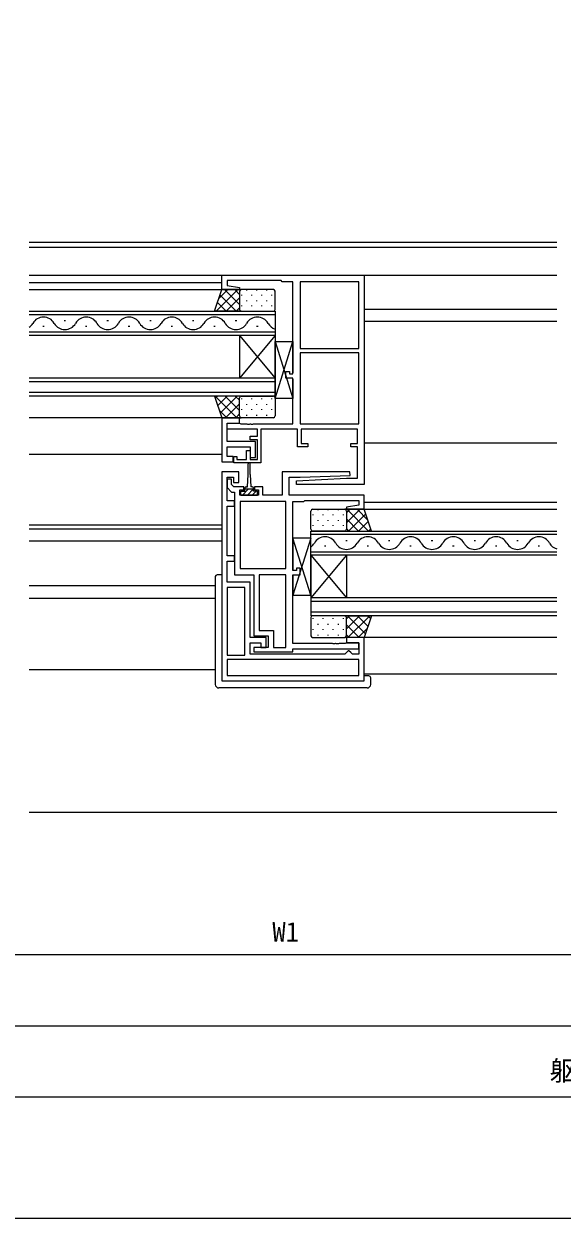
# Model space of a CAD drawing. Units: millimetres, scale not verified. Extents: x -437 to 438, y -681 to 679.
# Drawn here: x -197.3 to -46.3, y -681.2 to -345.9 of the extents above; entities that cross this region are included whole.
import ezdxf
from ezdxf.enums import TextEntityAlignment as Align

# ---------------------------------------------------------------- set-up
doc = ezdxf.new("R2010")
doc.units = ezdxf.units.MM
doc.header["$LTSCALE"] = 4
doc.layers.add('0-2_YKK_11', color=7, linetype='Continuous', lineweight=18)
doc.layers.add('0-5_YKK_D', color=6, linetype='Continuous', lineweight=18)
for name, color, linetype in [('0-3_YKK_12', 2, 'Continuous'), ('0-4_YKK_13', 4, 'Continuous'), ('0-6_YKK_ZWAK', 7, 'Continuous'), ('0-7_YSS_K', 3, 'Continuous')]:
    doc.layers.add(name, color=color, linetype=linetype)
doc.styles.add('ＭＳ ゴシック', font='')
doc.styles.get('ＭＳ ゴシック').set_extended_font_data('MS Gothic')

msp = doc.modelspace()

# ---------------------------------------------------------------- linework, layer by layer
at = {"layer": '0-2_YKK_11'}
for points in [[(-133.992, -458.32), (-133.809, -458.2), (-133.725, -458.2), (-133.542, -458.32), (-132.992, -458.32), (-132.809, -458.2), (-121.767, -458.2), (-121.767, -445.4), (-123.767, -445.4), (-123.767, -443.5), (-122.767, -443.5), (-122.767, -444.2), (-121.767, -444.2), (-121.767, -418.3), (-124.767, -418.3), (-125.067, -418), (-140.267, -418), (-140.267, -419.331), (-136.745, -419.952), (-136.793, -420.5), (-141.767, -420.5), (-141.767, -416.5), (-101.767, -416.5)], [(-101.767, -416.5), (-101.767, -475.2), (-120.754, -475.2), (-120.779, -474.226), (-106.767, -473.5), (-103.667, -473.5), (-103.667, -464.7), (-105.567, -464.7), (-105.567, -463.7), (-103.667, -463.7), (-103.667, -459.7), (-119.467, -459.7), (-119.467, -463.7), (-117.567, -463.7), (-117.567, -464.7), (-120.467, -464.7), (-120.467, -459.7), (-130.767, -459.7), (-130.767, -469.2), (-138.367, -469.2), (-138.367, -467.4), (-137.567, -467.4), (-137.567, -468.2), (-134.767, -468.2), (-134.767, -465.7), (-133.767, -465.7), (-133.767, -468.2), (-131.767, -468.2), (-131.767, -462.7), (-133.767, -462.7), (-133.767, -461.7), (-131.767, -461.7), (-131.767, -459.7), (-140.267, -459.7), (-140.267, -458), (-136.767, -458), (-136.421, -458.2), (-134.725, -458.2), (-134.542, -458.32), (-133.992, -458.32)], [(-122.867, -473.2), (-119.768, -473.2), (-105.756, -472.681), (-105.778, -471.7), (-124.767, -471.7), (-124.767, -478.2), (-130.267, -478.2), (-130.267, -475.9), (-132.567, -475.9), (-132.567, -476.7), (-131.467, -476.7), (-131.467, -478.2), (-136.667, -478.2), (-136.667, -476.7), (-135.567, -476.7), (-135.567, -475.9), (-138.367, -475.9), (-139.067, -475.2), (-139.067, -473.7), (-140.267, -473.7), (-140.267, -476.121), (-138.988, -477.4), (-138.167, -477.4)], [(-138.167, -477.4), (-138.167, -500.6), (-132.767, -500.6), (-132.767, -517.7), (-128.767, -517.7), (-128.767, -521), (-132.767, -521), (-132.767, -522.2), (-121.767, -522.2), (-121.767, -521.4), (-103.267, -521.4), (-103.267, -519.7), (-106.767, -519.7), (-107.113, -519.9), (-108.809, -519.9), (-108.992, -520.02), (-109.542, -520.02), (-109.725, -519.9), (-109.809, -519.9), (-109.992, -520.02), (-110.542, -520.02), (-110.725, -519.9), (-121.767, -519.9), (-121.767, -500.6), (-119.767, -500.6), (-119.767, -498.7), (-120.767, -498.7), (-120.767, -499.4), (-121.767, -499.4), (-121.767, -480), (-118.767, -480), (-118.467, -479.7), (-103.267, -479.7), (-103.267, -481.031), (-106.789, -481.652), (-106.741, -482.2), (-101.767, -482.2), (-101.767, -478.2), (-122.867, -478.2), (-122.867, -473.2)]]:
    msp.add_lwpolyline(points, dxfattribs=at)
for points in [[(-103.267, -437.1), (-103.267, -418.3), (-119.767, -418.3), (-119.767, -437.1)], [(-119.767, -438.3), (-119.767, -458.2), (-103.267, -458.2), (-103.267, -438.3)], [(-141.767, -456.5), (-141.767, -468.9), (-138.567, -468.9), (-138.567, -467.4), (-140.267, -467.4), (-140.267, -464.7), (-133.767, -464.7), (-133.767, -467.7), (-132.267, -467.7), (-132.267, -463.2), (-140.267, -463.2), (-140.267, -458), (-136.767, -458), (-136.767, -456.5)], [(-141.767, -471.7), (-141.767, -530.4), (-101.767, -530.4), (-101.767, -518.2), (-106.767, -518.2), (-106.767, -519.7), (-103.267, -519.7), (-103.267, -522.9), (-105.067, -522.9), (-105.567, -522.4), (-106.067, -521.9), (-106.267, -521.9), (-106.767, -522.4), (-107.267, -522.9), (-133.767, -522.9), (-133.767, -519.7), (-130.767, -519.7), (-130.767, -521), (-129.267, -521), (-129.267, -518.2), (-133.767, -518.2), (-133.767, -502.7), (-140.267, -502.7), (-140.267, -496.8), (-138.167, -496.8), (-138.167, -495.3), (-140.267, -495.3), (-140.267, -481.3), (-138.167, -481.3), (-138.167, -479.8), (-140.267, -479.8), (-140.267, -473.2), (-138.467, -473.2), (-138.467, -474.7), (-136.967, -474.7), (-136.967, -471.7)], [(-123.767, -498.8), (-123.767, -480), (-136.567, -480), (-136.567, -498.8)], [(-123.767, -521), (-123.767, -500.6), (-131.267, -500.6), (-131.267, -516.2), (-127.267, -516.2), (-127.267, -521)], [(-140.267, -504.2), (-140.267, -523.2), (-135.267, -523.2), (-135.267, -504.2)], [(-103.267, -524.4), (-140.267, -524.4), (-140.267, -528.9), (-103.267, -528.9)]]:
    msp.add_lwpolyline(points, close=True, dxfattribs=at)
at = {"layer": '0-3_YKK_12'}
for p, q in [((-195.766, -407.2), (-47.765, -407.2)), ((-195.766, -408.6), (-47.765, -408.6)), ((-195.766, -416.5), (-141.267, -416.5)), ((-195.766, -418.5), (-141.766, -418.5)), ((-102.267, -416.5), (-47.765, -416.5)), ((-195.766, -420.5), (-141.766, -420.5)), ((-195.766, -426.6), (-126.77, -426.6)), ((-126.77, -427.6), (-195.766, -427.6)), ((-101.766, -426), (-47.765, -426)), ((-195.766, -432.4), (-126.77, -432.4)), ((-191.97, -430.76), (-191.57, -430.76)), ((-185.97, -429.24), (-185.57, -429.24)), ((-179.97, -430.76), (-179.57, -430.76)), ((-173.97, -429.24), (-173.57, -429.24)), ((-167.97, -430.76), (-167.57, -430.76)), ((-161.97, -429.24), (-161.57, -429.24)), ((-155.97, -430.76), (-155.57, -430.76)), ((-149.97, -429.24), (-149.57, -429.24)), ((-143.97, -430.76), (-143.57, -430.76)), ((-137.97, -429.24), (-137.57, -429.24)), ((-131.97, -430.76), (-131.57, -430.76)), ((-101.766, -429.4), (-47.765, -429.4)), ((-126.77, -433.4), (-195.766, -433.4)), ((-136.77, -433.4), (-136.77, -445.4)), ((-136.77, -433.4), (-126.77, -445.4)), ((-126.77, -433.4), (-136.77, -445.4)), ((-126.77, -445.4), (-195.766, -445.4)), ((-126.77, -446.4), (-195.766, -446.4)), ((-126.77, -449.4), (-195.766, -449.4)), ((-141.767, -456.5), (-195.766, -456.5)), ((-101.766, -463.509), (-47.765, -463.509)), ((-195.766, -466.7), (-141.767, -466.7)), ((-102.064, -482.2), (-47.765, -482.2)), ((-101.766, -480.2), (-47.765, -480.2)), ((-195.766, -486.567), (-141.767, -486.567)), ((-195.766, -487.7), (-141.767, -487.7)), ((-116.767, -488.3), (-47.765, -488.3)), ((-116.767, -495.1), (-116.767, -488.3)), ((-47.765, -489.3), (-116.767, -489.3)), ((-195.766, -491.1), (-141.767, -491.1)), ((-112.97, -492.46), (-112.57, -492.46)), ((-106.97, -490.94), (-106.57, -490.94)), ((-100.97, -492.46), (-100.57, -492.46)), ((-94.97, -490.94), (-94.57, -490.94)), ((-88.97, -492.46), (-88.57, -492.46)), ((-82.97, -490.94), (-82.57, -490.94)), ((-76.97, -492.46), (-76.57, -492.46)), ((-70.97, -490.94), (-70.57, -490.94)), ((-64.97, -492.46), (-64.57, -492.46)), ((-58.97, -490.94), (-58.57, -490.94)), ((-52.97, -492.46), (-52.57, -492.46)), ((-116.767, -494.1), (-47.765, -494.1)), ((-116.767, -495.1), (-116.767, -512.1)), ((-106.767, -495.1), (-116.767, -507.1)), ((-116.767, -495.1), (-106.767, -507.1)), ((-47.765, -495.1), (-116.767, -495.1)), ((-47.765, -495.1), (-108.807, -495.1)), ((-106.767, -495.1), (-106.767, -507.1)), ((-195.766, -503.6), (-143.567, -503.6)), ((-195.766, -507.2), (-143.567, -507.2)), ((-47.765, -507.1), (-116.767, -507.1)), ((-47.765, -508.1), (-116.767, -508.1)), ((-47.765, -511.1), (-116.767, -511.1)), ((-47.765, -512.1), (-116.767, -512.1)), ((-47.765, -518.2), (-102.064, -518.2)), ((-195.766, -527.2), (-143.567, -527.2)), ((-101.767, -528.4), (-47.765, -528.4))]:
    msp.add_line(p, q, dxfattribs=at)
for points in [[(-126.77, -426.6), (-126.77, -433.4), (-195.766, -433.4)], [(-126.77, -433.4), (-126.77, -450.4), (-195.766, -450.4)]]:
    msp.add_lwpolyline(points, dxfattribs=at)
for centre, start, end in [((-191.77, -431.677), 29.20254, 150.79746), ((-179.77, -431.677), 29.20254, 150.79746), ((-167.77, -431.677), 29.20254, 150.79746), ((-155.77, -431.677), 29.20254, 150.79746), ((-143.77, -431.677), 29.20254, 150.79746), ((-131.77, -431.677), 29.20254, 150.79746), ((-197.77, -428.323), 305.65854, 330.79746), ((-185.77, -428.323), 209.20254, 330.79746), ((-173.77, -428.323), 209.20254, 330.79746), ((-161.77, -428.323), 209.20254, 330.79746), ((-149.77, -428.323), 209.20254, 330.79746), ((-137.77, -428.323), 209.20254, 330.79746), ((-125.77, -428.323), 209.20254, 253.08415), ((-118.77, -490.023), 305.64718, 330.79746), ((-112.77, -493.377), 29.20254, 150.79746), ((-106.77, -490.023), 209.20254, 330.79746), ((-100.77, -493.377), 29.20254, 150.79746), ((-94.77, -490.023), 209.20254, 330.79746), ((-88.77, -493.377), 29.20254, 150.79746), ((-82.77, -490.023), 209.20254, 330.79746), ((-76.77, -493.377), 29.20254, 150.79746), ((-70.77, -490.023), 209.20254, 330.79746), ((-64.77, -493.377), 29.20254, 150.79746), ((-58.77, -490.023), 209.20254, 330.79746), ((-52.77, -493.377), 29.20254, 150.79746), ((-46.77, -490.023), 209.20254, 253.17513)]:
    msp.add_arc(centre, 3.437, start, end, dxfattribs=at)
at = {"layer": '0-4_YKK_13'}
for p, q in [((-143.344, -426.6), (-137.244, -420.5)), ((-142.598, -423.026), (-140.072, -420.5)), ((-142.268, -422.019), (-137.687, -426.6)), ((-141.77, -420.5), (-136.27, -420.5)), ((-140.958, -420.5), (-136.77, -424.688)), ((-138.13, -420.5), (-136.77, -421.86)), ((-136.77, -421), (-136.77, -426.1)), ((-127.27, -420.5), (-136.27, -420.5)), ((-136.245, -421.955), (-136.245, -422.155)), ((-134.83, -420.54), (-134.83, -420.74)), ((-133.415, -421.955), (-133.415, -422.155)), ((-132, -420.54), (-132, -420.74)), ((-130.585, -421.955), (-130.585, -422.155)), ((-129.17, -420.54), (-129.17, -420.74)), ((-127.755, -421.955), (-127.755, -422.155)), ((-126.77, -426.1), (-126.77, -421)), ((-142.966, -424.149), (-140.515, -426.6)), ((-140.515, -426.6), (-136.77, -422.855)), ((-137.687, -426.6), (-136.77, -425.683)), ((-136.245, -424.985), (-136.245, -425.185)), ((-134.83, -423.57), (-134.83, -423.77)), ((-133.415, -424.985), (-133.415, -425.185)), ((-132, -423.57), (-132, -423.77)), ((-130.585, -424.985), (-130.585, -425.185)), ((-129.17, -423.57), (-129.17, -423.77)), ((-127.755, -424.985), (-127.755, -425.185)), ((-143.665, -426.279), (-143.344, -426.6)), ((-136.27, -426.6), (-127.27, -426.6)), ((-126.767, -435.1), (-121.767, -451.1)), ((-126.767, -451.1), (-121.767, -435.1)), ((-143.628, -450.4), (-137.528, -456.5)), ((-143.594, -450.935), (-143.059, -450.4)), ((-142.896, -453.065), (-140.231, -450.4)), ((-142.198, -455.195), (-137.402, -450.4)), ((-140.799, -450.4), (-136.77, -454.429)), ((-140.674, -456.5), (-136.77, -452.596)), ((-137.971, -450.4), (-136.77, -451.601)), ((-136.77, -456), (-136.77, -450.9)), ((-136.27, -450.4), (-127.27, -450.4)), ((-136.245, -451.085), (-136.245, -451.285)), ((-133.415, -451.085), (-133.415, -451.285)), ((-130.585, -451.085), (-130.585, -451.285)), ((-127.755, -451.085), (-127.755, -451.285)), ((-126.77, -450.9), (-126.77, -456)), ((-142.46, -454.397), (-140.356, -456.5)), ((-137.846, -456.5), (-136.77, -455.424)), ((-136.245, -454.115), (-136.245, -454.315)), ((-134.83, -452.7), (-134.83, -452.9)), ((-134.83, -455.73), (-134.83, -455.93)), ((-133.415, -454.115), (-133.415, -454.315)), ((-132, -452.7), (-132, -452.9)), ((-132, -455.73), (-132, -455.93)), ((-130.585, -454.115), (-130.585, -454.315)), ((-129.17, -452.7), (-129.17, -452.9)), ((-129.17, -455.73), (-129.17, -455.93)), ((-127.755, -454.115), (-127.755, -454.315)), ((-141.77, -456.5), (-136.27, -456.5)), ((-127.27, -456.5), (-136.27, -456.5)), ((-134.567, -475.9), (-134.317, -472.4)), ((-134.317, -472.4), (-134.317, -469.45)), ((-133.817, -472.4), (-133.817, -469.45)), ((-133.817, -472.4), (-133.567, -475.9)), ((-134.917, -475.9), (-134.567, -475.9)), ((-133.217, -475.9), (-133.567, -475.9)), ((-136.367, -477.295), (-136.172, -477.1)), ((-135.925, -478.2), (-134.325, -476.6)), ((-132.817, -476.6), (-135.317, -476.6)), ((-134.578, -478.2), (-132.978, -476.6)), ((-133.231, -478.2), (-132.131, -477.1)), ((-131.884, -478.2), (-131.767, -478.083)), ((-116.767, -487.8), (-116.767, -482.7)), ((-116.267, -482.2), (-107.267, -482.2)), ((-114.789, -482.24), (-114.789, -482.44)), ((-111.959, -482.24), (-111.959, -482.44)), ((-109.129, -482.24), (-109.129, -482.44)), ((-101.767, -482.2), (-107.267, -482.2)), ((-106.767, -483.216), (-105.75, -482.2)), ((-106.767, -486.045), (-102.922, -482.2)), ((-106.767, -482.7), (-106.767, -487.8)), ((-106.637, -482.2), (-100.537, -488.3)), ((-103.808, -482.2), (-100.771, -485.237)), ((-116.204, -483.655), (-116.204, -483.855)), ((-114.789, -485.27), (-114.789, -485.47)), ((-113.374, -483.655), (-113.374, -483.855)), ((-111.959, -485.27), (-111.959, -485.47)), ((-110.544, -483.655), (-110.544, -483.855)), ((-109.129, -485.27), (-109.129, -485.47)), ((-107.714, -483.655), (-107.714, -483.855)), ((-106.767, -484.898), (-103.365, -488.3)), ((-106.194, -488.3), (-101.354, -483.46)), ((-103.365, -488.3), (-100.655, -485.59)), ((-107.267, -488.3), (-116.267, -488.3)), ((-116.204, -486.685), (-116.204, -486.885)), ((-113.374, -486.685), (-113.374, -486.885)), ((-110.544, -486.685), (-110.544, -486.885)), ((-107.714, -486.685), (-107.714, -486.885)), ((-106.767, -487.727), (-106.194, -488.3)), ((-100.537, -488.3), (-99.957, -487.72)), ((-116.767, -490.3), (-121.767, -506.3)), ((-116.767, -506.3), (-121.767, -490.3)), ((-143.567, -501.1), (-143.567, -516.177)), ((-141.767, -500.6), (-143.067, -500.6)), ((-116.767, -512.6), (-116.767, -517.7)), ((-107.267, -512.1), (-116.267, -512.1)), ((-116.204, -512.785), (-116.204, -512.985)), ((-113.374, -512.785), (-113.374, -512.985)), ((-110.544, -512.785), (-110.544, -512.985)), ((-107.714, -512.785), (-107.714, -512.985)), ((-106.767, -512.958), (-105.909, -512.1)), ((-106.767, -515.786), (-103.081, -512.1)), ((-106.767, -517.7), (-106.767, -512.6)), ((-106.478, -512.1), (-101.424, -517.154)), ((-106.353, -518.2), (-100.253, -512.1)), ((-103.649, -512.1), (-100.726, -515.024)), ((-100.821, -512.1), (-100.027, -512.894)), ((-143.567, -516.177), (-143.567, -531.368)), ((-116.204, -515.815), (-116.204, -516.015)), ((-114.789, -514.4), (-114.789, -514.6)), ((-113.374, -515.815), (-113.374, -516.015)), ((-111.959, -514.4), (-111.959, -514.6)), ((-110.544, -515.815), (-110.544, -516.015)), ((-109.129, -514.4), (-109.129, -514.6)), ((-107.714, -515.815), (-107.714, -516.015)), ((-106.767, -514.639), (-103.206, -518.2)), ((-103.524, -518.2), (-100.91, -515.586)), ((-116.267, -518.2), (-107.267, -518.2)), ((-114.789, -517.43), (-114.789, -517.63)), ((-111.959, -517.43), (-111.959, -517.63)), ((-109.129, -517.43), (-109.129, -517.63)), ((-101.767, -518.2), (-107.267, -518.2)), ((-106.767, -517.468), (-106.035, -518.2)), ((-100.467, -529), (-101.767, -529)), ((-99.967, -531.368), (-99.967, -529.5)), ((-100.967, -532.368), (-142.567, -532.368))]:
    msp.add_line(p, q, dxfattribs=at)
for points in [[(-136.27, -426.6), (-143.77, -426.6), (-141.77, -420.5)], [(-121.767, -445.7), (-121.767, -451.1), (-126.767, -451.1), (-126.767, -435.1), (-121.767, -435.1), (-121.767, -443.9)], [(-136.27, -450.4), (-143.77, -450.4), (-141.77, -456.5)], [(-136.367, -478.2), (-131.767, -478.2), (-131.767, -477.1), (-132.817, -477.1), (-132.817, -476.3)], [(-136.367, -478.2), (-136.367, -477.1), (-135.317, -477.1), (-135.317, -476.3)], [(-107.267, -488.3), (-99.767, -488.3), (-101.767, -482.2)], [(-121.767, -500.9), (-121.767, -506.3), (-116.767, -506.3), (-116.767, -490.3), (-121.767, -490.3), (-121.767, -499.1)], [(-107.267, -512.1), (-99.767, -512.1), (-101.767, -518.2)]]:
    msp.add_lwpolyline(points, dxfattribs=at)
for centre, radius, start, end in [((-136.27, -421), 0.5, 90, 180), ((-127.27, -421), 0.5, 0, 90), ((-136.27, -426.1), 0.5, 180, 270), ((-127.27, -426.1), 0.5, 270, 0), ((-136.27, -450.9), 0.5, 90, 180), ((-127.27, -450.9), 0.5, 0, 90), ((-136.27, -456), 0.5, 180, 270), ((-127.27, -456), 0.5, 270, 0), ((-134.067, -469.45), 0.25, 0, 180), ((-134.917, -476.3), 0.4, 90, 180), ((-133.217, -476.3), 0.4, 0, 90), ((-116.267, -482.7), 0.5, 90, 180), ((-107.267, -482.7), 0.5, 0, 90), ((-116.267, -487.8), 0.5, 180, 270), ((-107.267, -487.8), 0.5, 270, 0), ((-143.067, -501.1), 0.5, 90, 180), ((-116.267, -512.6), 0.5, 90, 180), ((-107.267, -512.6), 0.5, 0, 90), ((-116.267, -517.7), 0.5, 180, 270), ((-107.267, -517.7), 0.5, 270, 0), ((-100.467, -529.5), 0.5, 0, 90), ((-142.567, -531.368), 1, 180, 270), ((-100.967, -531.368), 1, 270, 0)]:
    msp.add_arc(centre, radius, start, end, dxfattribs=at)
at = {"layer": '0-5_YKK_D'}
for p, q in [((-289.767, -607.2), (46.233, -607.2)), ((-289.767, -627.2), (291.167, -627.2)), ((358.167, -647.2), (-356.767, -647.2))]:
    msp.add_line(p, q, dxfattribs=at)
at = {"layer": '0-6_YKK_ZWAK'}
msp.add_lwpolyline([(-436.8, -681.2), (438.2, -681.2), (438.2, 643.8)], dxfattribs=at)
at = {"layer": '0-7_YSS_K'}
msp.add_line((-195.766, -567.2), (-47.765, -567.2), dxfattribs=at)

# ---------------------------------------------------------------- texts
at = {"layer": '0-5_YKK_D', "style": 'ＭＳ ゴシック'}
for s, p in [('W1', (-127.562, -605.2)), ('躯体開口幅＝W＋120', (-49.776, -644.22))]:
    msp.add_text(s, height=5.499, dxfattribs=at).set_placement(p, align=Align.BOTTOM_LEFT)

doc.saveas('drawing.dxf')
